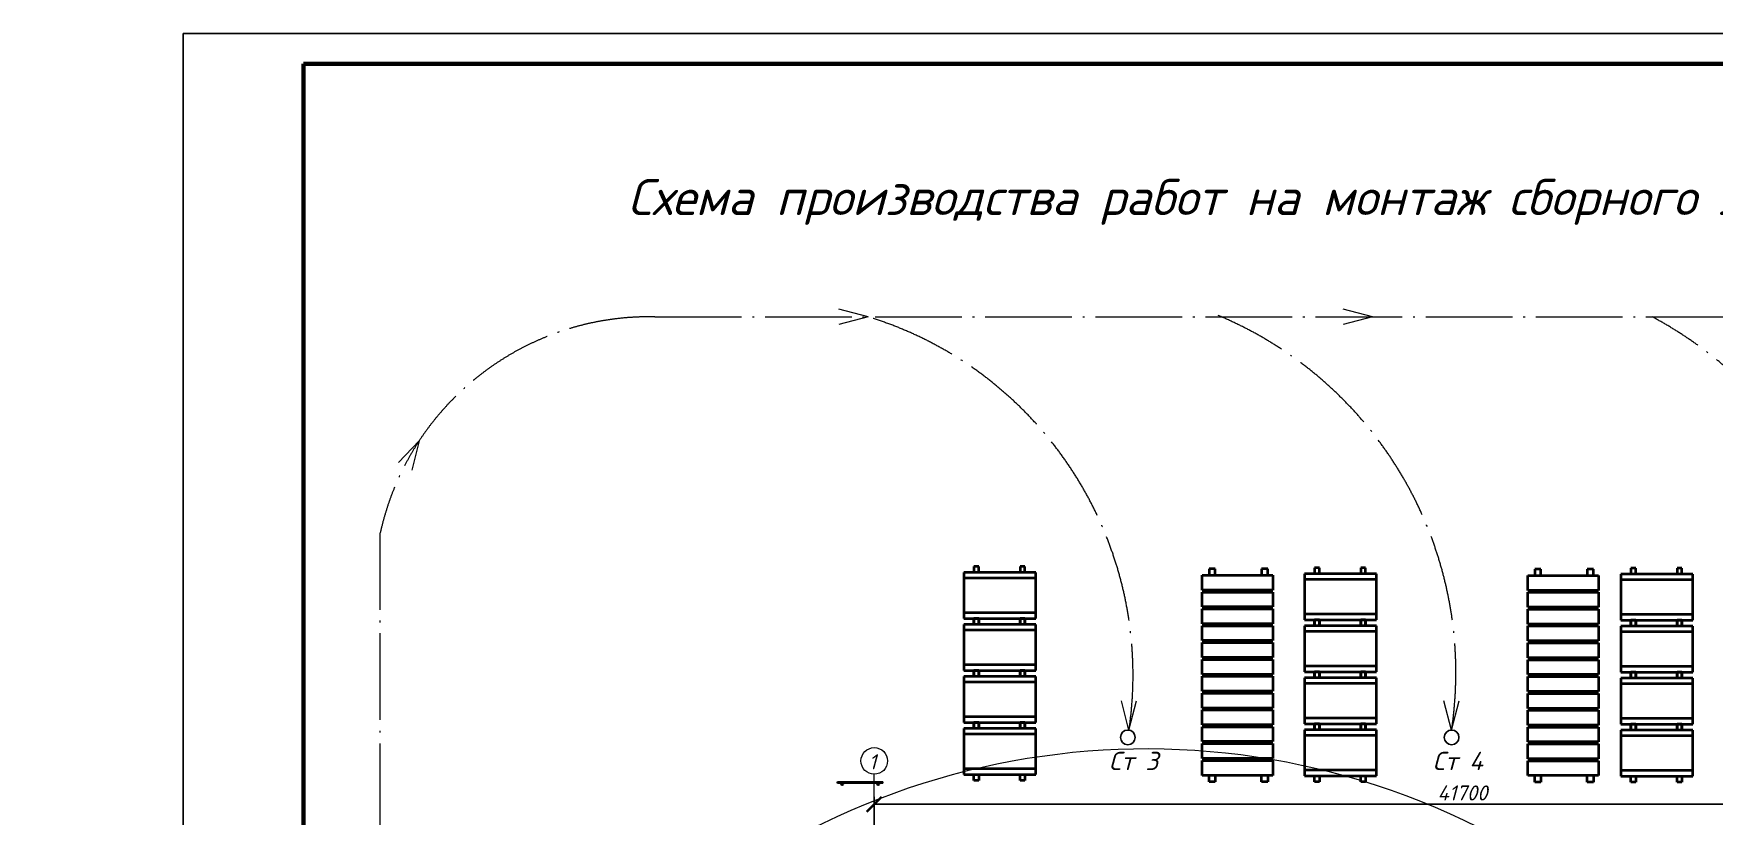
# Model space of a CAD drawing. Header units: millimetres. Extents: x 302528 to 620428, y -80391 to 59551.
# Drawn here: x 440251 to 468183, y 46543 to 59551 of the extents above; entities that cross this region are included whole.
import ezdxf
from ezdxf.enums import TextEntityAlignment as Align

# ---------------------------------------------------------------- set-up
doc = ezdxf.new("R2010")
doc.units = ezdxf.units.MM
doc.header["$MEASUREMENT"] = 0
doc.linetypes.add('ACAD_ISO04W100', pattern=[30.5, 24, -3, 0.5, -3])
for name, color, linetype in [('1текст-мое', 2, 'Continuous'), ('Основная', 7, 'Continuous'), ('РАМКА', 7, 'Continuous'), ('Рамка и штамп', 194, 'Continuous')]:
    doc.layers.add(name, color=color, linetype=linetype)
doc.layers.add('контур', color=90, linetype='Continuous', lineweight=30)
doc.styles.get("Standard").update_dxf_attribs({"font": 'isocpeui.ttf', "height": 300})
doc.styles.add('Италик', font='isocpeui.ttf')
doc.dimstyles.new('1-100', dxfattribs={"dimscale": 100, "dimtxt": 3, "dimasz": 2.5, "dimexe": 1.25, "dimexo": 0.625, "dimtad": 1, "dimdec": 0, "dimrnd": 5, "dimtxsty": 'Standard', "dimblk": 'ARCHTICK', "dimcen": 2.5, "dimadec": 0, "dimazin": 0, "dimtfac": 1, "dimtdec": 0, "dimtmove": 1, "dimatfit": 2, "dimfxl": 1, "dimarcsym": 0})

# ---------------------------------------------------------------- blocks, each defined once
blk = doc.blocks.new('_ArchTick')
at = {"color": 0, "const_width": 0.15}
blk.add_lwpolyline([(-0.5, -0.5), (0.5, 0.5)], dxfattribs=at)
blk = doc.blocks.new('*D334')
at = {"color": 0, "linetype": 'ByBlock', "lineweight": -2, "transparency": 16777216}
for p, q in [((414543, 39257), (414991, 38295)), ((405870, 34192), (414938, 38408)), ((405475, 35041), (405923, 34078))]:
    blk.add_line(p, q, dxfattribs=at)
at = {"layer": 'Defpoints', "color": 0, "linetype": 'ByBlock', "lineweight": 9, "transparency": 16777216}
for p in [(414517, 39314), (414938, 38408), (405449, 35098)]:
    blk.add_point(p, dxfattribs=at)
at = {"color": 0, "linetype": 'ByBlock', "lineweight": -2, "transparency": 16777216, "xscale": 250, "yscale": 250, "zscale": 250}
for p, rotation in [((414938, 38408), 24.93886490846336), ((405870, 34192), 204.9388649084634)]:
    blk.add_blockref('_ArchTick', p, dxfattribs=dict(at, rotation=rotation))
at = {"color": 0, "linetype": 'ByBlock', "lineweight": 9, "transparency": 16777216, "insert": (410334, 36451), "char_height": 250, "width": 84090.91, "attachment_point": 5, "rotation": 24.9389, "style": 'Италик'}
blk.add_mtext('{\\fISOCPEUR|b0|i0|c204|p34;\\H0.83333x;6600}', dxfattribs=at)
blk = doc.blocks.new('*D345')
at = {"color": 0, "linetype": 'ByBlock', "lineweight": -2, "transparency": 16777216}
for p, q in [((494931, 36573), (495552, 35873)), ((490945, 31958), (495469, 35966)), ((490408, 32565), (491028, 31865))]:
    blk.add_line(p, q, dxfattribs=at)
at = {"layer": 'Defpoints', "color": 0, "linetype": 'ByBlock', "lineweight": 9, "transparency": 16777216}
for p in [(494890, 36620), (495469, 35966), (490366, 32612)]:
    blk.add_point(p, dxfattribs=at)
at = {"color": 0, "linetype": 'ByBlock', "lineweight": -2, "transparency": 16777216, "xscale": 250, "yscale": 250, "zscale": 250}
for p, rotation in [((495469, 35966), 41.5417763354136), ((490945, 31958), 221.5417763354136)]:
    blk.add_blockref('_ArchTick', p, dxfattribs=dict(at, rotation=rotation))
at = {"color": 0, "linetype": 'ByBlock', "lineweight": 9, "transparency": 16777216, "insert": (493083, 34103), "char_height": 300, "width": 73704.55, "attachment_point": 5, "rotation": 41.5418, "style": 'Италик'}
blk.add_mtext('{\\fISOCPEUR|b0|i0|c204|p34;\\H0.83333x;1200}', dxfattribs=at)
blk = doc.blocks.new('*D353')
at = {"color": 0, "linetype": 'ByBlock', "lineweight": -2, "transparency": 16777216}
for p, q in [((454221, 45806), (454221, 46869)), ((454221, 46744), (475071, 46744)), ((475071, 45806), (475071, 46869))]:
    blk.add_line(p, q, dxfattribs=at)
at = {"layer": 'Defpoints', "color": 0, "linetype": 'ByBlock', "lineweight": 9, "transparency": 16777216}
for p in [(475071, 46744), (454221, 45744), (475071, 45744)]:
    blk.add_point(p, dxfattribs=at)
at = {"color": 0, "linetype": 'ByBlock', "lineweight": -2, "transparency": 16777216, "xscale": 250, "yscale": 250, "zscale": 250, "rotation": 180}
blk.add_blockref('_ArchTick', (454221, 46744), dxfattribs=at)
at = {"color": 0, "linetype": 'ByBlock', "lineweight": -2, "transparency": 16777216, "xscale": 250, "yscale": 250, "zscale": 250}
blk.add_blockref('_ArchTick', (475071, 46744), dxfattribs=at)
at = {"color": 0, "linetype": 'ByBlock', "lineweight": 9, "transparency": 16777216, "insert": (463996, 46933), "char_height": 300, "attachment_point": 5, "style": 'Италик'}
blk.add_mtext('{\\H0.83333x;41700}', dxfattribs=at)

msp = doc.modelspace()

# ---------------------------------------------------------------- linework, layer by layer
at = {"linetype": 'ACAD_ISO04W100', "lineweight": 9, "ltscale": 60}
for p, q in [((450575.996, 54844.46), (474695.44, 54844.46)), ((446011.247, 38996.462), (446011.247, 51255.374))]:
    msp.add_line(p, q, dxfattribs=at)
at = {"color": 0, "lineweight": 35}
for p, q in [((456906.99, 50596.738), (455709.02, 50596.738)), ((455709.02, 50596.738), (455709.02, 49831.81)), ((455957.64, 50695.653), (455875.773, 50695.653)), ((455875.773, 50695.653), (455875.773, 50596.738)), ((455957.64, 50596.738), (455957.64, 50695.653)), ((456722.773, 50695.653), (456645.753, 50695.653)), ((456645.753, 50695.653), (456645.753, 50596.738)), ((456722.773, 50596.738), (456722.773, 50695.653)), ((456906.99, 49831.81), (456906.99, 50596.738)), ((459886.111, 50656.554), (459785.772, 50656.554)), ((459785.772, 50656.554), (459785.772, 50549.449)), ((459886.111, 50549.449), (459886.111, 50656.554)), ((460762.401, 50656.554), (460655.373, 50656.554)), ((460655.373, 50656.554), (460655.373, 50549.449)), ((460762.401, 50549.449), (460762.401, 50656.554)), ((462568.565, 50573.043), (461370.596, 50573.043)), ((461370.596, 50573.043), (461370.596, 49808.116)), ((461619.215, 50671.958), (461537.348, 50671.958)), ((461537.348, 50671.958), (461537.348, 50573.043)), ((461619.215, 50573.043), (461619.215, 50671.958)), ((462384.348, 50671.958), (462307.328, 50671.958)), ((462307.328, 50671.958), (462307.328, 50573.043)), ((462384.348, 50573.043), (462384.348, 50671.958)), ((462568.565, 49808.116), (462568.565, 50573.043)), ((465296.655, 50652.378), (465196.316, 50652.378)), ((465196.316, 50652.378), (465196.316, 50545.273)), ((465296.655, 50545.273), (465296.655, 50652.378)), ((466172.945, 50652.378), (466065.918, 50652.378)), ((466065.918, 50652.378), (466065.918, 50545.273)), ((466172.945, 50545.273), (466172.945, 50652.378)), ((467826.149, 50568.867), (466628.179, 50568.867)), ((466628.179, 50568.867), (466628.179, 49803.939)), ((466876.799, 50667.782), (466794.932, 50667.782)), ((466794.932, 50667.782), (466794.932, 50568.867)), ((466876.799, 50568.867), (466876.799, 50667.782)), ((467641.932, 50667.782), (467564.911, 50667.782)), ((467564.911, 50667.782), (467564.911, 50568.867)), ((467641.932, 50568.867), (467641.932, 50667.782)), ((467826.149, 49803.939), (467826.149, 50568.867)), ((456906.99, 50501.738), (455709.02, 50501.738)), ((459672.055, 50301.769), (459672.055, 50549.449)), ((459672.055, 50549.449), (460846.016, 50549.449)), ((460846.016, 50301.769), (459672.055, 50301.769)), ((460846.016, 50549.449), (460846.016, 50301.769)), ((462568.565, 50478.043), (461370.596, 50478.043)), ((465082.599, 50297.592), (465082.599, 50545.273)), ((465082.599, 50545.273), (466256.561, 50545.273)), ((466256.561, 50297.592), (465082.599, 50297.592)), ((466256.561, 50545.273), (466256.561, 50297.592)), ((467826.149, 50473.867), (466628.179, 50473.867)), ((459672.055, 50024.088), (459672.055, 50271.769)), ((459672.055, 50271.769), (460846.016, 50271.769)), ((460846.016, 50024.088), (459672.055, 50024.088)), ((460846.016, 50271.769), (460846.016, 50024.088)), ((465082.599, 50019.911), (465082.599, 50267.592)), ((465082.599, 50267.592), (466256.561, 50267.592)), ((466256.561, 50019.911), (465082.599, 50019.911)), ((466256.561, 50267.592), (466256.561, 50019.911)), ((456906.99, 49925.749), (455709.02, 49925.749)), ((455709.02, 49831.81), (456906.99, 49831.81)), ((456906.99, 49732.895), (455709.02, 49732.895)), ((455709.02, 49732.895), (455709.02, 48967.968)), ((455875.773, 49732.895), (455875.773, 49831.81)), ((455957.64, 49831.81), (455875.773, 49831.81)), ((455875.773, 49831.81), (455875.773, 49732.895)), ((455957.64, 49732.895), (455875.773, 49732.895)), ((455957.64, 49831.81), (455957.64, 49732.895)), ((455957.64, 49732.895), (455957.64, 49831.81)), ((456645.753, 49732.895), (456645.753, 49831.81)), ((456722.773, 49831.81), (456645.753, 49831.81)), ((456645.753, 49831.81), (456645.753, 49732.895)), ((456722.773, 49732.895), (456645.753, 49732.895)), ((456722.773, 49831.81), (456722.773, 49732.895)), ((456722.773, 49732.895), (456722.773, 49831.81)), ((456906.99, 48967.968), (456906.99, 49732.895)), ((459672.055, 49743.907), (459672.055, 49991.588)), ((459672.055, 49991.588), (460846.016, 49991.588)), ((460846.016, 49743.907), (459672.055, 49743.907)), ((460846.016, 49991.588), (460846.016, 49743.907)), ((462568.565, 49902.054), (461370.596, 49902.054)), ((461370.596, 49808.116), (462568.565, 49808.116)), ((461537.348, 49709.201), (461537.348, 49808.116)), ((461619.215, 49808.116), (461537.348, 49808.116)), ((461537.348, 49808.116), (461537.348, 49709.201)), ((461619.215, 49808.116), (461619.215, 49709.201)), ((461619.215, 49709.201), (461619.215, 49808.116)), ((462307.328, 49709.201), (462307.328, 49808.116)), ((462384.348, 49808.116), (462307.328, 49808.116)), ((462307.328, 49808.116), (462307.328, 49709.201)), ((462384.348, 49808.116), (462384.348, 49709.201)), ((462384.348, 49709.201), (462384.348, 49808.116)), ((465082.599, 49739.73), (465082.599, 49987.411)), ((465082.599, 49987.411), (466256.561, 49987.411)), ((466256.561, 49739.73), (465082.599, 49739.73)), ((466256.561, 49987.411), (466256.561, 49739.73)), ((467826.149, 49897.878), (466628.179, 49897.878)), ((466628.179, 49803.939), (467826.149, 49803.939)), ((466794.932, 49705.024), (466794.932, 49803.939)), ((466876.799, 49803.939), (466794.932, 49803.939)), ((466794.932, 49803.939), (466794.932, 49705.024)), ((466876.799, 49803.939), (466876.799, 49705.024)), ((466876.799, 49705.024), (466876.799, 49803.939)), ((467564.911, 49705.024), (467564.911, 49803.939)), ((467641.932, 49803.939), (467564.911, 49803.939)), ((467564.911, 49803.939), (467564.911, 49705.024)), ((467641.932, 49803.939), (467641.932, 49705.024)), ((467641.932, 49705.024), (467641.932, 49803.939)), ((456906.99, 49637.895), (455709.02, 49637.895)), ((459672.055, 49463.726), (459672.055, 49711.407)), ((459672.055, 49711.407), (460846.016, 49711.407)), ((460846.016, 49463.726), (459672.055, 49463.726)), ((460846.016, 49711.407), (460846.016, 49463.726)), ((462568.565, 49709.201), (461370.596, 49709.201)), ((461370.596, 49709.201), (461370.596, 48944.273)), ((462568.565, 49614.201), (461370.596, 49614.201)), ((461619.215, 49709.201), (461537.348, 49709.201)), ((462384.348, 49709.201), (462307.328, 49709.201)), ((462568.565, 48944.273), (462568.565, 49709.201)), ((465082.599, 49459.55), (465082.599, 49707.23)), ((465082.599, 49707.23), (466256.561, 49707.23)), ((466256.561, 49459.55), (465082.599, 49459.55)), ((466256.561, 49707.23), (466256.561, 49459.55)), ((467826.149, 49705.024), (466628.179, 49705.024)), ((466628.179, 49705.024), (466628.179, 48940.097)), ((467826.149, 49610.024), (466628.179, 49610.024)), ((466876.799, 49705.024), (466794.932, 49705.024)), ((467641.932, 49705.024), (467564.911, 49705.024)), ((467826.149, 48940.097), (467826.149, 49705.024)), ((459672.055, 49183.545), (459672.055, 49431.226)), ((459672.055, 49431.226), (460846.016, 49431.226)), ((460846.016, 49183.545), (459672.055, 49183.545)), ((460846.016, 49431.226), (460846.016, 49183.545)), ((465082.599, 49179.369), (465082.599, 49427.05)), ((465082.599, 49427.05), (466256.561, 49427.05)), ((466256.561, 49179.369), (465082.599, 49179.369)), ((466256.561, 49427.05), (466256.561, 49179.369)), ((456906.99, 49061.906), (455709.02, 49061.906)), ((455709.02, 48967.968), (456906.99, 48967.968)), ((455875.773, 48869.053), (455875.773, 48967.968)), ((455957.64, 48967.968), (455875.773, 48967.968)), ((455875.773, 48967.968), (455875.773, 48869.053)), ((455957.64, 48967.968), (455957.64, 48869.053)), ((455957.64, 48869.053), (455957.64, 48967.968)), ((456645.753, 48869.053), (456645.753, 48967.968)), ((456722.773, 48967.968), (456645.753, 48967.968)), ((456645.753, 48967.968), (456645.753, 48869.053)), ((456722.773, 48967.968), (456722.773, 48869.053)), ((456722.773, 48869.053), (456722.773, 48967.968)), ((459672.055, 48903.364), (459672.055, 49151.045)), ((459672.055, 49151.045), (460846.016, 49151.045)), ((460846.016, 48903.364), (459672.055, 48903.364)), ((460846.016, 49151.045), (460846.016, 48903.364)), ((462568.565, 49038.212), (461370.596, 49038.212)), ((461370.596, 48944.273), (462568.565, 48944.273)), ((461537.348, 48845.358), (461537.348, 48944.273)), ((461619.215, 48944.273), (461537.348, 48944.273)), ((461537.348, 48944.273), (461537.348, 48845.358)), ((461619.215, 48944.273), (461619.215, 48845.358)), ((461619.215, 48845.358), (461619.215, 48944.273)), ((462307.328, 48845.358), (462307.328, 48944.273)), ((462384.348, 48944.273), (462307.328, 48944.273)), ((462307.328, 48944.273), (462307.328, 48845.358)), ((462384.348, 48944.273), (462384.348, 48845.358)), ((462384.348, 48845.358), (462384.348, 48944.273)), ((465082.599, 48899.188), (465082.599, 49146.869)), ((465082.599, 49146.869), (466256.561, 49146.869)), ((466256.561, 48899.188), (465082.599, 48899.188)), ((466256.561, 49146.869), (466256.561, 48899.188)), ((467826.149, 49034.036), (466628.179, 49034.036)), ((466628.179, 48940.097), (467826.149, 48940.097)), ((466794.932, 48841.182), (466794.932, 48940.097)), ((466876.799, 48940.097), (466794.932, 48940.097)), ((466794.932, 48940.097), (466794.932, 48841.182)), ((466876.799, 48940.097), (466876.799, 48841.182)), ((466876.799, 48841.182), (466876.799, 48940.097)), ((467564.911, 48841.182), (467564.911, 48940.097)), ((467641.932, 48940.097), (467564.911, 48940.097)), ((467564.911, 48940.097), (467564.911, 48841.182)), ((467641.932, 48940.097), (467641.932, 48841.182)), ((467641.932, 48841.182), (467641.932, 48940.097)), ((456906.99, 48869.053), (455709.02, 48869.053)), ((455709.02, 48869.053), (455709.02, 48104.125)), ((456906.99, 48774.053), (455709.02, 48774.053)), ((455957.64, 48869.053), (455875.773, 48869.053)), ((456722.773, 48869.053), (456645.753, 48869.053)), ((456906.99, 48104.125), (456906.99, 48869.053)), ((459672.055, 48623.183), (459672.055, 48870.864)), ((459672.055, 48870.864), (460846.016, 48870.864)), ((460846.016, 48623.183), (459672.055, 48623.183)), ((460846.016, 48870.864), (460846.016, 48623.183)), ((462568.565, 48845.358), (461370.596, 48845.358)), ((461370.596, 48845.358), (461370.596, 48080.431)), ((462568.565, 48750.358), (461370.596, 48750.358)), ((461619.215, 48845.358), (461537.348, 48845.358)), ((462384.348, 48845.358), (462307.328, 48845.358)), ((462568.565, 48080.431), (462568.565, 48845.358)), ((465082.599, 48619.007), (465082.599, 48866.688)), ((465082.599, 48866.688), (466256.561, 48866.688)), ((466256.561, 48619.007), (465082.599, 48619.007)), ((466256.561, 48866.688), (466256.561, 48619.007)), ((467826.149, 48841.182), (466628.179, 48841.182)), ((466628.179, 48841.182), (466628.179, 48076.254)), ((467826.149, 48746.182), (466628.179, 48746.182)), ((466876.799, 48841.182), (466794.932, 48841.182)), ((467641.932, 48841.182), (467564.911, 48841.182)), ((467826.149, 48076.254), (467826.149, 48841.182)), ((459672.055, 48343.002), (459672.055, 48590.683)), ((459672.055, 48590.683), (460846.016, 48590.683)), ((460846.016, 48343.002), (459672.055, 48343.002)), ((460846.016, 48590.683), (460846.016, 48343.002)), ((465082.599, 48338.826), (465082.599, 48586.507)), ((465082.599, 48586.507), (466256.561, 48586.507)), ((466256.561, 48338.826), (465082.599, 48338.826)), ((466256.561, 48586.507), (466256.561, 48338.826)), ((456906.99, 48198.064), (455709.02, 48198.064)), ((455709.02, 48104.125), (456906.99, 48104.125)), ((455875.773, 48005.21), (455875.773, 48104.125)), ((455957.64, 48104.125), (455875.773, 48104.125)), ((455875.773, 48104.125), (455875.773, 48005.21)), ((455957.64, 48104.125), (455957.64, 48005.21)), ((455957.64, 48005.21), (455957.64, 48104.125)), ((456645.753, 48005.21), (456645.753, 48104.125)), ((456722.773, 48104.125), (456645.753, 48104.125)), ((456645.753, 48104.125), (456645.753, 48005.21)), ((456722.773, 48104.125), (456722.773, 48005.21)), ((456722.773, 48005.21), (456722.773, 48104.125)), ((459672.055, 48065.321), (459672.055, 48313.002)), ((459672.055, 48313.002), (460846.016, 48313.002)), ((460846.016, 48065.321), (459672.055, 48065.321)), ((460846.016, 48313.002), (460846.016, 48065.321)), ((462568.565, 48174.369), (461370.596, 48174.369)), ((461370.596, 48080.431), (462568.565, 48080.431)), ((461537.348, 47981.516), (461537.348, 48080.431)), ((461619.215, 48080.431), (461537.348, 48080.431)), ((461537.348, 48080.431), (461537.348, 47981.516)), ((461619.215, 48080.431), (461619.215, 47981.516)), ((461619.215, 47981.516), (461619.215, 48080.431)), ((462307.328, 47981.516), (462307.328, 48080.431)), ((462384.348, 48080.431), (462307.328, 48080.431)), ((462307.328, 48080.431), (462307.328, 47981.516)), ((462384.348, 48080.431), (462384.348, 47981.516)), ((462384.348, 47981.516), (462384.348, 48080.431)), ((465082.599, 48061.145), (465082.599, 48308.826)), ((465082.599, 48308.826), (466256.561, 48308.826)), ((466256.561, 48061.145), (465082.599, 48061.145)), ((466256.561, 48308.826), (466256.561, 48061.145)), ((467826.149, 48170.193), (466628.179, 48170.193)), ((466628.179, 48076.254), (467826.149, 48076.254)), ((466794.932, 47977.34), (466794.932, 48076.254)), ((466876.799, 48076.254), (466794.932, 48076.254)), ((466794.932, 48076.254), (466794.932, 47977.34)), ((466876.799, 48076.254), (466876.799, 47977.34)), ((466876.799, 47977.34), (466876.799, 48076.254)), ((467564.911, 47977.34), (467564.911, 48076.254)), ((467641.932, 48076.254), (467564.911, 48076.254)), ((467564.911, 48076.254), (467564.911, 47977.34)), ((467641.932, 48076.254), (467641.932, 47977.34)), ((467641.932, 47977.34), (467641.932, 48076.254)), ((456906.99, 48005.21), (455709.02, 48005.21)), ((455709.02, 48005.21), (455709.02, 47240.283)), ((456906.99, 47910.21), (455709.02, 47910.21)), ((455957.64, 48005.21), (455875.773, 48005.21)), ((456722.773, 48005.21), (456645.753, 48005.21)), ((456906.99, 47240.283), (456906.99, 48005.21)), ((459672.055, 47785.14), (459672.055, 48032.821)), ((459672.055, 48032.821), (460846.016, 48032.821)), ((460846.016, 47785.14), (459672.055, 47785.14)), ((460846.016, 48032.821), (460846.016, 47785.14)), ((462568.565, 47981.516), (461370.596, 47981.516)), ((461370.596, 47981.516), (461370.596, 47216.588)), ((462568.565, 47886.516), (461370.596, 47886.516)), ((461619.215, 47981.516), (461537.348, 47981.516)), ((462384.348, 47981.516), (462307.328, 47981.516)), ((462568.565, 47216.588), (462568.565, 47981.516)), ((465082.599, 47780.964), (465082.599, 48028.645)), ((465082.599, 48028.645), (466256.561, 48028.645)), ((466256.561, 47780.964), (465082.599, 47780.964)), ((466256.561, 48028.645), (466256.561, 47780.964)), ((467826.149, 47977.34), (466628.179, 47977.34)), ((466628.179, 47977.34), (466628.179, 47212.412)), ((467826.149, 47882.34), (466628.179, 47882.34)), ((466876.799, 47977.34), (466794.932, 47977.34)), ((467641.932, 47977.34), (467564.911, 47977.34)), ((467826.149, 47212.412), (467826.149, 47977.34)), ((459672.055, 47504.959), (459672.055, 47752.64)), ((459672.055, 47752.64), (460846.016, 47752.64)), ((460846.016, 47504.959), (459672.055, 47504.959)), ((460846.016, 47752.64), (460846.016, 47504.959)), ((465082.599, 47500.783), (465082.599, 47748.464)), ((465082.599, 47748.464), (466256.561, 47748.464)), ((466256.561, 47500.783), (465082.599, 47500.783)), ((466256.561, 47748.464), (466256.561, 47500.783)), ((456906.99, 47334.222), (455709.02, 47334.222)), ((455709.02, 47240.283), (456906.99, 47240.283)), ((455875.773, 47141.368), (455875.773, 47240.283)), ((455957.64, 47240.283), (455957.64, 47141.368)), ((456645.753, 47141.368), (456645.753, 47240.283)), ((456722.773, 47240.283), (456722.773, 47141.368)), ((459672.055, 47224.778), (459672.055, 47472.459)), ((459672.055, 47472.459), (460846.016, 47472.459)), ((460846.016, 47224.778), (459672.055, 47224.778)), ((459785.772, 47117.673), (459785.772, 47224.778)), ((459886.111, 47224.778), (459886.111, 47117.673)), ((460655.373, 47117.673), (460655.373, 47224.778)), ((460762.401, 47224.778), (460762.401, 47117.673)), ((460846.016, 47472.459), (460846.016, 47224.778)), ((462568.565, 47310.527), (461370.596, 47310.527)), ((461370.596, 47216.588), (462568.565, 47216.588)), ((461537.348, 47117.673), (461537.348, 47216.588)), ((461619.215, 47216.588), (461619.215, 47117.673)), ((462307.328, 47117.673), (462307.328, 47216.588)), ((462384.348, 47216.588), (462384.348, 47117.673)), ((465082.599, 47220.602), (465082.599, 47468.283)), ((465082.599, 47468.283), (466256.561, 47468.283)), ((466256.561, 47220.602), (465082.599, 47220.602)), ((465196.316, 47113.497), (465196.316, 47220.602)), ((465296.655, 47220.602), (465296.655, 47113.497)), ((466065.918, 47113.497), (466065.918, 47220.602)), ((466172.945, 47220.602), (466172.945, 47113.497)), ((466256.561, 47468.283), (466256.561, 47220.602)), ((467826.149, 47306.351), (466628.179, 47306.351)), ((466628.179, 47212.412), (467826.149, 47212.412)), ((466794.932, 47113.497), (466794.932, 47212.412)), ((466876.799, 47212.412), (466876.799, 47113.497)), ((467564.911, 47113.497), (467564.911, 47212.412)), ((467641.932, 47212.412), (467641.932, 47113.497)), ((455957.64, 47141.368), (455875.773, 47141.368)), ((456722.773, 47141.368), (456645.753, 47141.368)), ((459886.111, 47117.673), (459785.772, 47117.673)), ((460762.401, 47117.673), (460655.373, 47117.673)), ((461619.215, 47117.673), (461537.348, 47117.673)), ((462384.348, 47117.673), (462307.328, 47117.673)), ((465296.655, 47113.497), (465196.316, 47113.497)), ((466172.945, 47113.497), (466065.918, 47113.497)), ((466876.799, 47113.497), (466794.932, 47113.497)), ((467641.932, 47113.497), (467564.911, 47113.497))]:
    msp.add_line(p, q, dxfattribs=at)
at = {"color": 0, "linetype": 'ByBlock', "lineweight": 9}
msp.add_line((454221.254, 46743.693), (454221.254, 47243.693), dxfattribs=at)
at = {"color": 0, "lineweight": -3}
for centre in [(458435.059, 47856.136), (463815.561, 47856.136)]:
    msp.add_circle(centre, 122.409, dxfattribs=at)
at = {"color": 0, "linetype": 'ByBlock', "lineweight": 9}
msp.add_circle((454221.254, 47464.641), 220.948, dxfattribs=at)
at = {"linetype": 'ACAD_ISO04W100', "lineweight": 9, "ltscale": 60}
for centre, radius, start, end in [((450485.04, 50262.78), 4582.583, 88.8627001, 167.4905049), ((452290.679, 48888.81), 6230.556, 351.585252, 72.9165215), ((457450.559, 48930.863), 6435.849, 351.4906418, 67.2976485), ((463925.467, 48838.521), 6817.098, 352.7528321, 61.764578)]:
    msp.add_arc(centre, radius, start, end, dxfattribs=at)
at = {"lineweight": 15, "ltscale": 100}
msp.add_arc((458744.056, 35363.693), 12300, 341.2928047, 212.532015, dxfattribs=at)
at = {"layer": 'контур', "color": 0, "linetype": 'ACAD_ISO04W100', "lineweight": 9, "ltscale": 60}
for p, q in [((454120.996, 54844.46), (453633.294, 54971.593)), ((454120.996, 54844.46), (453633.294, 54717.327)), ((462500.996, 54844.46), (462013.294, 54971.593)), ((462500.996, 54844.46), (462013.294, 54717.327)), ((446659.978, 52786.462), (446312.283, 52421.6)), ((446659.978, 52786.462), (446534.649, 52298.293)), ((458454.161, 47977.045), (458327.028, 48464.747)), ((458454.161, 47977.045), (458581.294, 48464.747)), ((463815.561, 47978.545), (463688.428, 48466.247)), ((463815.561, 47978.545), (463942.694, 48466.247))]:
    msp.add_line(p, q, dxfattribs=at)
at = {"layer": 'Основная', "color": 0, "lineweight": 30}
for p, q in [((453612.102, 47115.48), (454362.102, 47115.48)), ((453612.102, 47092.98), (453612.102, 47115.48)), ((454362.102, 47092.98), (453612.102, 47092.98)), ((454362.102, 47092.98), (454362.102, 47115.48))]:
    msp.add_line(p, q, dxfattribs=at)
for centre in [(453687.102, 47077.98), (454287.102, 47077.98)]:
    msp.add_circle(centre, 15, dxfattribs=at)
at = {"layer": 'РАМКА', "color": 0, "linetype": 'Continuous', "lineweight": 60}
for p, q in [((444738.525, 59051.262), (444738.525, 651.262)), ((526338.525, 59048.262), (444738.525, 59048.262))]:
    msp.add_line(p, q, dxfattribs=at)
at = {"layer": 'Рамка и штамп', "color": 7}
msp.add_lwpolyline([(442738.525, 151.262), (526838.525, 151.262), (526838.525, 59551.262), (442738.525, 59551.262)], close=True, dxfattribs=at)

# ---------------------------------------------------------------- texts
at = {"linetype": 'ByBlock', "lineweight": 9, "style": 'Италик'}
msp.add_text('1', height=250, dxfattribs=at).set_placement((454192.902, 47250.471), align=Align.BOTTOM_CENTER)
at = {"layer": '1текст-мое', "color": 0, "style": 'Италик'}
msp.add_text('Схема производства работ на монтаж сборного ленточного фундамента', height=600, dxfattribs=at).set_placement((463690.701, 56536.066), align=Align.CENTER)
at = {"layer": 'контур', "color": 0, "char_height": 302.4, "width": 1387.89851, "attachment_point": 1, "style": 'Италик'}
for s, insert in [('Ст 3', (458121.843, 47616.005)), ('Ст 4', (463502.344, 47616.005))]:
    msp.add_mtext(s, dxfattribs=dict(at, insert=insert))

# ---------------------------------------------------------------- dimensions: what is measured, and where the dimension line sits
at = {"color": 0, "linetype": 'ByBlock', "lineweight": 9}
for p1, p2, distance, text, override, picture, middle in [((490366.365, 32611.761), (494889.766, 36619.612), -872.962, '{\\fISOCPEUR|b0|i0|c204|p34;\\H0.83333x;1200}', {"dimtxsty": 'Италик'}, '*D345', (493082.641, 34102.636)), ((405449.013, 35097.658), (414516.595, 39314.168), -999.278, '{\\fISOCPEUR|b0|i0|c204|p34;\\H0.83333x;6600}', {"dimtxt": 2.5, "dimtxsty": 'Италик'}, '*D334', (410333.876, 36450.935))]:
    dim = msp.add_aligned_dim(p1=p1, p2=p2, distance=distance, text=text, dimstyle='1-100', override=override, dxfattribs=at)
    dim.commit()
    dim.dimension.update_dxf_attribs({"geometry": picture, "text_midpoint": middle})
dim = msp.add_linear_dim(base=(475071.254, 46743.693), p1=(454221.254, 45743.693), p2=(475071.254, 45743.693), text='{\\H0.83333x;41700}', dimstyle='1-100', override={"dimtxsty": 'Италик'}, dxfattribs=at)
dim.commit()
dim.dimension.update_dxf_attribs({"geometry": '*D353', "text_midpoint": (463996.015, 46743.693), "dimtype": 160})

doc.saveas('drawing.dxf')
